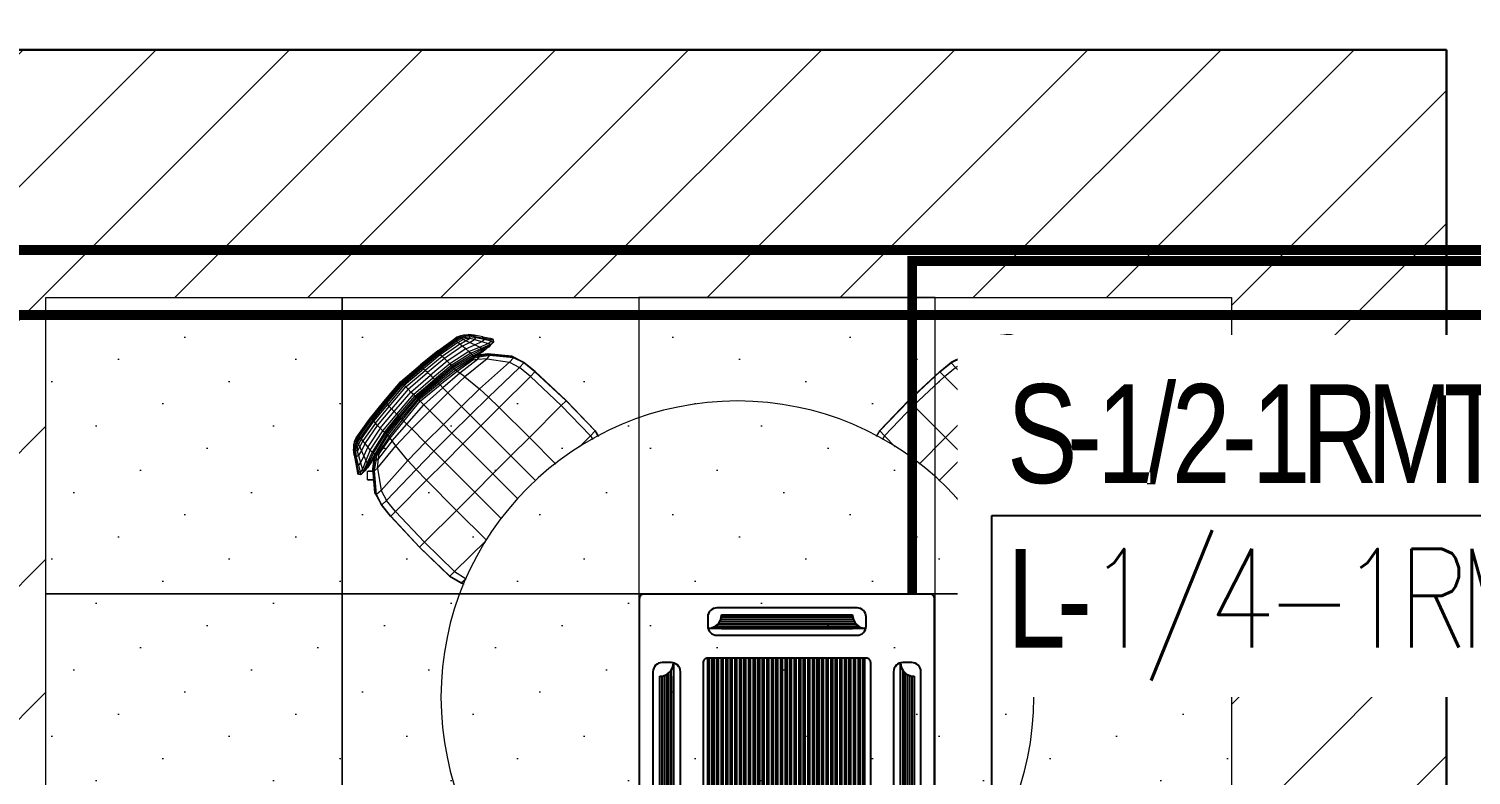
# Model space of a CAD drawing. Header units: millimetres. Extents: x 148480 to 578986, y 39883 to 155062.
# Drawn here: x 243094 to 246013, y 89948 to 91460 of the extents above; entities that cross this region are included whole.
import ezdxf

# ---------------------------------------------------------------- set-up
doc = ezdxf.new("R2010")
doc.units = ezdxf.units.MM
doc.linetypes.add('CONTINOUS', pattern=[0])
for name, color, linetype in [('AC-RA-DIFFUSER', 6, 'Continuous'), ('ceilings', 253, 'Continuous'), ('Hatch 01_UC', 7, 'Continuous'), ('I - MODULAR', 44, 'Continuous'), ('Layer4', 6, 'Continuous'), ('M HVAC DRAIN PIPE', 30, 'Continuous'), ('M-HVAC VRV PIPE', 4, 'Continuous'), ('M-HVAC-TEXT', 7, 'Continuous'), ('PCE-HVACTEXT', 7, 'Continuous')]:
    doc.layers.add(name, color=color, linetype=linetype)
for name, color, linetype, lineweight in [('G-IMPT', 8, 'Continuous', 5), ('I-FURN', 30, 'Continuous', 5), ('I-PART-GYP', 6, 'Continuous', 30)]:
    doc.layers.add(name, color=color, linetype=linetype, lineweight=lineweight)
doc.styles.add('romans', font='stylu.ttf', dxfattribs={"height": 125})
doc.styles.add('rs', font='romans.shx', dxfattribs={"width": 0.75})
doc.dimstyles.new('GLAZ ALU', dxfattribs={"dimscale": 100, "dimtxt": 2, "dimasz": 1.4, "dimexe": 0.8, "dimexo": 0.8, "dimgap": 0.75, "dimtad": 1, "dimdec": 0, "dimzin": 0, "dimdsep": 46, "dimtxsty": 'rs', "dimcen": 0.09, "dimclrd": 8, "dimclre": 8, "dimclrt": 2, "dimadec": 0, "dimazin": 0, "dimtfac": 1, "dimtdec": 0, "dimtmove": 0, "dimatfit": 3, "dimfxl": 1, "dimtolj": 1, "dimtzin": 0, "dimarcsym": 0})

# ---------------------------------------------------------------- blocks, each defined once
blk = doc.blocks.new('Steelcase EMEA Bolia - Mood Dining Chair - scx_bolia_d3_ancilary_mood_leg_18ba0357-414835-Level 1')
at = {"layer": 'G-IMPT'}
for p, q in [((-180, 167.4), (-167.9, 179.5)), ((-167.9, 179.5), (-166.8, 179.3)), ((-160.2, 171.8), (-167.9, 179.5)), ((-160.8, 171), (-167.9, 179.5)), ((-159.8, 172.2), (-166.8, 179.3)), ((-159.8, 172.2), (-166.8, 179.3)), ((-180, 167.4), (-179.8, 166.3)), ((-171.1, 158.5), (-180, 167.4)), ((-180, 167.4), (-171.2, 158.5)), ((-171.5, 158.1), (-179.8, 166.3))]:
    blk.add_line(p, q, dxfattribs=at)
blk = doc.blocks.new('Steelcase EMEA Bolia - Mood Dining Chair - scx_bolia_d3_ancilary_mood_back_18ba0357-V66-Level 1')
at = {"layer": 'G-IMPT'}
for p, q in [((-149.9, 237.3), (-156.6, 231.3)), ((-149.8, 234.2), (-156.5, 228.2)), ((-141.8, 240.9), (-149.9, 237.3)), ((-143.8, 240.8), (-149.9, 237.3)), ((-149.8, 234.2), (-149.9, 237.3)), ((-141.8, 238), (-149.8, 234.2)), ((-149.5, 231.2), (-149.8, 234.2)), ((-141.6, 235.1), (-149.5, 231.2)), ((-143.8, 240.8), (-136.3, 243.9)), ((-142, 231.4), (-141.6, 235.1)), ((-130.3, 234.8), (-142, 231.4)), ((-136.3, 243.9), (-141.8, 240.9)), ((-130.5, 243.4), (-141.8, 240.9)), ((-141.8, 238), (-141.8, 240.9)), ((-130.6, 240.8), (-141.8, 238)), ((-141.6, 235.1), (-141.8, 238)), ((-130.5, 238.2), (-141.6, 235.1)), ((-136.3, 243.9), (-90.2, 251.5)), ((-136.3, 243.9), (-128.1, 245.1)), ((-87.6, 237.4), (-130.7, 229.9)), ((-130.7, 229.9), (-130.3, 234.8)), ((-130.6, 240.8), (-87, 247.7)), ((-130.6, 240.8), (-130.5, 243.4)), ((-130.5, 238.2), (-130.6, 240.8)), ((-87, 250), (-130.5, 243.4)), ((-87.1, 245.4), (-130.5, 238.2)), ((-128.1, 245.1), (-130.5, 243.4)), ((-130.3, 234.8), (-130.5, 238.2)), ((-130.3, 234.8), (-87.3, 242.2)), ((-87.8, 251.5), (-128.1, 245.1)), ((-90.2, 251.5), (-44.7, 255.9)), ((-90.2, 251.5), (-87.8, 251.5)), ((-87.9, 231), (-87.6, 237.4)), ((-87.9, 231), (-44, 235)), ((-87.8, 251.5), (-43.7, 255.8)), ((-87.8, 251.5), (-87, 250)), ((-87.6, 237.4), (-87.3, 242.2)), ((-87.6, 237.4), (-43.8, 241.4)), ((-87.3, 242.2), (-43.6, 246.2)), ((-87.3, 242.2), (-87.1, 245.4)), ((-87.1, 245.4), (-43.4, 249.5)), ((-87.1, 245.4), (-87, 247.7)), ((-87, 250), (-43.3, 254.3)), ((-87, 247.7), (-43.3, 251.9)), ((-87, 247.7), (-87, 250)), ((-44.7, 255.9), (7.8, 260.5)), ((-44.7, 255.9), (-43.7, 255.8)), ((-44.1, 227.1), (-44, 235)), ((-44, 235), (-43.8, 241.4)), ((7.8, 238.9), (-44, 235)), ((-43.8, 241.4), (-43.6, 246.2)), ((-43.8, 241.4), (7.8, 245.4)), ((-43.7, 255.8), (7.8, 260.5)), ((-43.7, 255.8), (-43.3, 254.3)), ((7.8, 250.3), (-43.6, 246.2)), ((-43.6, 246.2), (-43.4, 249.5)), ((-43.4, 249.5), (7.8, 253.7)), ((-43.4, 249.5), (-43.3, 251.9)), ((7.8, 258.8), (-43.3, 254.3)), ((7.8, 256.3), (-43.3, 251.9)), ((-43.3, 251.9), (-43.3, 254.3)), ((7.8, 260.5), (60.3, 255.9)), ((7.8, 260.5), (7.8, 258.8)), ((7.8, 260.5), (59.2, 255.8)), ((7.8, 256.3), (7.8, 258.8)), ((7.8, 258.8), (58.8, 254.3)), ((7.8, 253.7), (7.8, 256.3)), ((7.8, 256.3), (58.8, 251.9)), ((7.8, 250.3), (7.8, 253.7)), ((7.8, 253.7), (58.9, 249.5)), ((7.8, 245.4), (7.8, 250.3)), ((7.8, 250.3), (59.1, 246.2)), ((7.8, 238.9), (7.8, 245.4)), ((7.8, 245.4), (59.3, 241.4)), ((7.8, 230.9), (7.8, 238.9)), ((7.8, 238.9), (59.5, 235)), ((59.2, 255.8), (58.8, 254.3)), ((58.8, 251.9), (58.8, 254.3)), ((102.5, 250), (58.8, 254.3)), ((102.6, 247.7), (58.8, 251.9)), ((58.9, 249.5), (58.8, 251.9)), ((59.1, 246.2), (58.9, 249.5)), ((102.7, 245.4), (58.9, 249.5)), ((102.8, 242.2), (59.1, 246.2)), ((59.3, 241.4), (59.1, 246.2)), ((60.3, 255.9), (59.2, 255.8)), ((103.3, 251.5), (59.2, 255.8)), ((59.5, 235), (59.3, 241.4)), ((103.2, 237.4), (59.3, 241.4)), ((103.5, 231), (59.5, 235)), ((59.6, 227.1), (59.5, 235)), ((105.7, 251.5), (60.3, 255.9)), ((103.3, 251.5), (102.5, 250)), ((102.6, 247.7), (102.5, 250)), ((146, 243.4), (102.5, 250)), ((102.7, 245.4), (102.6, 247.7)), ((146.2, 240.8), (102.6, 247.7)), ((102.8, 242.2), (102.7, 245.4)), ((146, 238.2), (102.7, 245.4)), ((103.2, 237.4), (102.8, 242.2)), ((145.9, 234.8), (102.8, 242.2)), ((103.5, 231), (103.2, 237.4)), ((146.2, 229.9), (103.2, 237.4)), ((105.7, 251.5), (103.3, 251.5)), ((103.3, 251.5), (143.6, 245.1)), ((105.7, 251.5), (151.8, 243.9)), ((151.8, 243.9), (143.6, 245.1)), ((143.6, 245.1), (146, 243.4)), ((145.9, 234.8), (146, 238.2)), ((146.2, 229.9), (145.9, 234.8)), ((145.9, 234.8), (157.5, 231.4)), ((146.2, 240.8), (146, 243.4)), ((146, 243.4), (157.3, 240.9)), ((146, 238.2), (146.2, 240.8)), ((146, 238.2), (157.1, 235.1)), ((146.2, 240.8), (157.3, 238)), ((159.3, 240.8), (151.8, 243.9)), ((151.8, 243.9), (157.3, 240.9)), ((157.1, 235.1), (157.3, 238)), ((157.5, 231.4), (157.1, 235.1)), ((165.1, 231.2), (157.1, 235.1)), ((157.3, 238), (157.3, 240.9)), ((157.3, 240.9), (165.4, 237.3)), ((157.3, 238), (165.3, 234.2)), ((159.3, 240.8), (165.4, 237.3)), ((165.1, 231.2), (165.3, 234.2)), ((165.3, 234.2), (165.4, 237.3)), ((165.3, 234.2), (172.1, 228.2)), ((165.4, 237.3), (172.1, 231.3)), ((-174.1, 207.1), (-182.7, 194.4)), ((-164, 221.7), (-174.1, 207.1)), ((-173.6, 204.1), (-174.1, 207.1)), ((-163.9, 218.7), (-173.6, 204.1)), ((-172.1, 201.5), (-162.9, 215.9)), ((-158.2, 215.2), (-165.8, 201.8)), ((-151.1, 207.3), (-165.8, 201.8)), ((-164, 221.7), (-156.6, 231.3)), ((-163.9, 218.7), (-164, 221.7)), ((-163.9, 218.7), (-156.5, 228.2)), ((-162.9, 215.9), (-163.9, 218.7)), ((-162.9, 215.9), (-156, 225.2)), ((-158.2, 215.2), (-162.9, 215.9)), ((-158.2, 215.2), (-152.6, 224)), ((-146.9, 218.3), (-158.2, 215.2)), ((-156.5, 228.2), (-156.6, 231.3)), ((-156, 225.2), (-156.5, 228.2)), ((-149.5, 231.2), (-156, 225.2)), ((-152.6, 224), (-156, 225.2)), ((-151.1, 207.3), (-154.9, 197.1)), ((-133.4, 206.1), (-154.9, 197.1)), ((-148.3, 228.9), (-152.6, 224)), ((-143.8, 226.1), (-152.6, 224)), ((-151.1, 207.3), (-146.9, 218.3)), ((-132.5, 214.3), (-151.1, 207.3)), ((-148.3, 228.9), (-149.5, 231.2)), ((-142, 231.4), (-148.3, 228.9)), ((-146.9, 218.3), (-143.8, 226.1)), ((-131.4, 223.1), (-146.9, 218.3)), ((-143.8, 226.1), (-142, 231.4)), ((-130.7, 229.9), (-143.8, 226.1)), ((-88, 211.2), (-133.8, 200.8)), ((-133.4, 206.1), (-133.8, 200.8)), ((-133.6, 197.2), (-88, 208)), ((-133.4, 206.1), (-88, 215.9)), ((-133.4, 206.1), (-132.5, 214.3)), ((-88, 205), (-133, 193.8)), ((-88, 223.1), (-132.5, 214.3)), ((-132.5, 214.3), (-131.4, 223.1)), ((-131.4, 223.1), (-87.9, 231)), ((-131.4, 223.1), (-130.7, 229.9)), ((-88, 223.1), (-87.9, 231)), ((-88, 223.1), (-44.1, 227.1)), ((-88, 215.9), (-88, 223.1)), ((-88, 215.9), (-44.1, 219.8)), ((-88, 215.9), (-88, 211.2)), ((-88, 211.2), (-44.1, 215.4)), ((-88, 208), (-44.1, 212.5)), ((-88, 208), (-88, 211.2)), ((-88, 205), (-44.1, 209.8)), ((-88, 205), (-88, 208)), ((-88, 201.8), (-44.1, 206.8)), ((-88, 201.8), (-88, 205)), ((-44.1, 227.1), (7.8, 230.9)), ((-44.1, 219.8), (-44.1, 227.1)), ((-44.1, 219.8), (7.8, 223.6)), ((-44.1, 219.8), (-44.1, 215.4)), ((-44.1, 215.4), (7.8, 219.4)), ((7.8, 216.7), (-44.1, 212.5)), ((-44.1, 212.5), (-44.1, 215.4)), ((-44.1, 209.8), (7.8, 214.2)), ((-44.1, 209.8), (-44.1, 212.5)), ((7.8, 211.5), (-44.1, 206.8)), ((-44.1, 206.8), (-44.1, 209.8)), ((-44.1, 203.3), (7.8, 208.4)), ((-44.1, 203.3), (-44.1, 206.8)), ((-44.1, 199.4), (7.8, 204.6)), ((7.8, 223.6), (7.8, 230.9)), ((7.8, 230.9), (59.6, 227.1)), ((7.8, 223.6), (7.8, 219.4)), ((7.8, 223.6), (59.6, 219.8)), ((7.8, 216.7), (7.8, 219.4)), ((7.8, 219.4), (59.6, 215.4)), ((7.8, 214.2), (7.8, 216.7)), ((7.8, 216.7), (59.6, 212.5)), ((7.8, 211.5), (7.8, 214.2)), ((7.8, 214.2), (59.6, 209.8)), ((7.8, 208.4), (7.8, 211.5)), ((7.8, 211.5), (59.6, 206.8)), ((7.8, 204.6), (7.8, 208.4)), ((7.8, 208.4), (59.6, 203.3)), ((7.8, 194.2), (7.8, 204.6)), ((7.8, 204.6), (59.6, 199.4)), ((103.6, 223.1), (59.6, 227.1)), ((59.6, 227.1), (59.6, 219.8)), ((103.6, 215.9), (59.6, 219.8)), ((59.6, 219.8), (59.6, 215.4)), ((59.6, 212.5), (59.6, 215.4)), ((103.6, 211.2), (59.6, 215.4)), ((103.6, 208), (59.6, 212.5)), ((59.6, 209.8), (59.6, 212.5)), ((59.6, 206.8), (59.6, 209.8)), ((103.6, 205), (59.6, 209.8)), ((103.5, 201.8), (59.6, 206.8)), ((59.6, 203.3), (59.6, 206.8)), ((103.6, 223.1), (103.5, 231)), ((147, 223.1), (103.5, 231)), ((103.5, 201.8), (103.6, 205)), ((148, 214.3), (103.6, 223.1)), ((103.6, 223.1), (103.6, 215.9)), ((149, 206.1), (103.6, 215.9)), ((103.6, 215.9), (103.6, 211.2)), ((103.6, 208), (103.6, 211.2)), ((149.3, 200.8), (103.6, 211.2)), ((103.6, 205), (103.6, 208)), ((149.2, 197.2), (103.6, 208)), ((148.5, 193.8), (103.6, 205)), ((147, 223.1), (146.2, 229.9)), ((146.2, 229.9), (159.3, 226.1)), ((148, 214.3), (147, 223.1)), ((147, 223.1), (162.4, 218.3)), ((149, 206.1), (148, 214.3)), ((148, 214.3), (166.7, 207.3)), ((149, 206.1), (170.4, 197.1)), ((149, 206.1), (149.3, 200.8)), ((159.3, 226.1), (157.5, 231.4)), ((157.5, 231.4), (163.9, 228.9)), ((162.4, 218.3), (159.3, 226.1)), ((159.3, 226.1), (168.1, 224)), ((166.7, 207.3), (162.4, 218.3)), ((162.4, 218.3), (173.7, 215.2)), ((163.9, 228.9), (165.1, 231.2)), ((163.9, 228.9), (168.1, 224)), ((165.1, 231.2), (171.5, 225.2)), ((170.4, 197.1), (166.7, 207.3)), ((166.7, 207.3), (181.4, 201.8)), ((168.1, 224), (171.5, 225.2)), ((173.7, 215.2), (168.1, 224)), ((171.5, 225.2), (172.1, 228.2)), ((178.4, 215.9), (171.5, 225.2)), ((179.5, 221.7), (172.1, 231.3)), ((172.1, 228.2), (172.1, 231.3)), ((179.4, 218.7), (172.1, 228.2)), ((173.7, 215.2), (178.4, 215.9)), ((173.7, 215.2), (181.4, 201.8)), ((178.4, 215.9), (179.4, 218.7)), ((187.6, 201.5), (178.4, 215.9)), ((179.4, 218.7), (179.5, 221.7)), ((179.4, 218.7), (189.1, 204.1)), ((189.6, 207.1), (179.5, 221.7)), ((189.1, 204.1), (189.6, 207.1)), ((189.6, 207.1), (198.3, 194.4)), ((-188, 138.1), (-157.1, 175.5)), ((-182.7, 194.4), (-185.9, 190.1)), ((-184.9, 187.1), (-185.9, 190.1)), ((-181.8, 191.4), (-184.9, 187.1)), ((-182.9, 184.5), (-184.9, 187.1)), ((-179.9, 188.9), (-182.9, 184.5)), ((-175, 185.2), (-182.9, 184.5)), ((-181.4, 184.4), (-182.9, 184.5)), ((-181.8, 191.4), (-182.7, 194.4)), ((-173.6, 204.1), (-181.8, 191.4)), ((-179.9, 188.9), (-181.8, 191.4)), ((-173.8, 184.5), (-181.4, 184.4)), ((-169.2, 183.7), (-181.4, 184.4)), ((-172.1, 201.5), (-179.9, 188.9)), ((-172.5, 189.8), (-179.9, 188.9)), ((-156.3, 192.2), (-175, 185.2)), ((-172.5, 189.8), (-175, 185.2)), ((-173.8, 184.5), (-175, 185.2)), ((-155.6, 189.9), (-173.8, 184.5)), ((-173.8, 184.5), (-169.2, 183.7)), ((-172.1, 201.5), (-173.6, 204.1)), ((-165.8, 201.8), (-172.5, 189.8)), ((-154.9, 197.1), (-172.5, 189.8)), ((-165.8, 201.8), (-172.1, 201.5)), ((-153, 187.7), (-169.2, 183.7)), ((-169.2, 183.7), (-162.8, 184.8)), ((-150.9, 187), (-162.8, 184.8)), ((-157.6, 173), (-140.7, 185.6)), ((-157.6, 173), (-157.1, 175.5)), ((-157.1, 175.5), (-140.3, 188.3)), ((-157, 170.5), (-140, 183.1)), ((-133.8, 200.8), (-156.3, 192.2)), ((-154.9, 197.1), (-156.3, 192.2)), ((-155.6, 189.9), (-156.3, 192.2)), ((-133.6, 197.2), (-155.6, 189.9)), ((-153, 187.7), (-155.6, 189.9)), ((-133, 193.8), (-153, 187.7)), ((-153, 187.7), (-150.9, 187)), ((-132.3, 191.1), (-150.9, 187)), ((-148.8, 169.7), (-133.9, 182.1)), ((-148.8, 169.7), (-91, 175.8)), ((-140.7, 185.6), (-133.3, 190.9)), ((-140.7, 185.6), (-140.3, 188.3)), ((-140, 183.1), (-140.7, 185.6)), ((-140.3, 188.3), (-138.4, 189.8)), ((-138.6, 189.7), (-140.3, 188.3)), ((-140, 183.1), (-131.5, 188.9)), ((-133.9, 182.1), (-140, 183.1)), ((-126.6, 190.3), (-138, 191.7)), ((-132.3, 191.1), (-138, 191.7)), ((-88.9, 188.1), (-133.9, 182.1)), ((-133.9, 182.1), (-126.3, 188)), ((-133.6, 197.2), (-133.8, 200.8)), ((-133, 193.8), (-133.6, 197.2)), ((-132, 191.2), (-133.3, 194.1)), ((-133.3, 194.1), (-132.4, 191.5)), ((-132.3, 191.1), (-133, 193.8)), ((-132.3, 191.1), (-88, 201.8)), ((-126.6, 190.3), (-132.3, 191.1)), ((-131.5, 188.9), (-132.3, 191.1)), ((-132, 191.2), (-131.5, 188.9)), ((-126.3, 188), (-131.5, 188.9)), ((-126.6, 190.3), (-129.1, 190.8)), ((-87.8, 198.1), (-126.6, 190.3)), ((-126.3, 188), (-126.6, 190.3)), ((-126.3, 188), (-87.8, 194.4)), ((-94.9, 137.3), (-91, 175.8)), ((-91, 175.8), (-88.9, 188.1)), ((-91, 175.8), (-44.1, 177)), ((-88.9, 188.1), (-87.8, 194.4)), ((-88.9, 188.1), (-44.1, 191.3)), ((-87.8, 198.1), (-88, 201.8)), ((-87.8, 198.1), (-44.1, 203.3)), ((-87.8, 194.4), (-44.1, 199.4)), ((-87.8, 194.4), (-87.8, 198.1)), ((-44.1, 199.4), (-44.1, 203.3)), ((-44.1, 191.3), (-44.1, 199.4)), ((-44.1, 191.3), (7.8, 194.2)), ((-44.1, 177), (-44.1, 191.3)), ((-44.1, 138.1), (-44.1, 177)), ((-44.1, 177), (7.8, 177)), ((7.8, 177), (7.8, 194.2)), ((7.8, 194.2), (59.6, 191.3)), ((7.8, 177), (7.8, 138.2)), ((7.8, 177), (59.6, 177)), ((103.3, 198.1), (59.6, 203.3)), ((59.6, 203.3), (59.6, 199.4)), ((59.6, 191.3), (59.6, 199.4)), ((103.3, 194.4), (59.6, 199.4)), ((59.6, 177), (59.6, 191.3)), ((104.4, 188.1), (59.6, 191.3)), ((106.5, 175.8), (59.6, 177)), ((59.6, 177), (59.6, 138.1)), ((103.3, 198.1), (103.5, 201.8)), ((142.1, 190.3), (103.3, 198.1)), ((103.3, 198.1), (103.3, 194.4)), ((104.4, 188.1), (103.3, 194.4)), ((141.8, 188), (103.3, 194.4)), ((147.9, 191.1), (103.5, 201.8)), ((106.5, 175.8), (104.4, 188.1)), ((149.4, 182.1), (104.4, 188.1)), ((164.3, 169.7), (106.5, 175.8)), ((106.5, 175.8), (110.4, 137.3)), ((141.8, 188), (142.1, 190.3)), ((141.8, 188), (147, 188.9)), ((149.4, 182.1), (141.8, 188)), ((142.1, 190.3), (153.5, 191.7)), ((142.1, 190.3), (147.9, 191.1)), ((142.1, 190.3), (144.6, 190.8)), ((147, 188.9), (147.5, 191.2)), ((147, 188.9), (147.8, 191.1)), ((155.6, 183.1), (147, 188.9)), ((147.5, 191.2), (148.8, 194.1)), ((148.8, 194.1), (147.9, 191.5)), ((147.9, 191.1), (148.5, 193.8)), ((147.9, 191.1), (153.5, 191.7)), ((147.9, 191.1), (166.4, 187)), ((148.5, 193.8), (149.2, 197.2)), ((148.5, 193.8), (168.6, 187.7)), ((156.2, 185.6), (148.8, 190.9)), ((149.2, 197.2), (149.3, 200.8)), ((149.2, 197.2), (171.2, 189.9)), ((149.3, 200.8), (171.8, 192.2)), ((149.4, 182.1), (155.6, 183.1)), ((164.3, 169.7), (149.4, 182.1)), ((155.8, 188.3), (153.9, 189.8)), ((154.1, 189.7), (155.8, 188.3)), ((155.6, 183.1), (156.2, 185.6)), ((172.5, 170.5), (155.6, 183.1)), ((172.6, 175.5), (155.8, 188.3)), ((156.2, 185.6), (155.8, 188.3)), ((173.1, 173), (156.2, 185.6)), ((166.4, 187), (168.6, 187.7)), ((166.4, 187), (178.3, 184.8)), ((168.6, 187.7), (171.2, 189.9)), ((168.6, 187.7), (184.7, 183.7)), ((170.4, 197.1), (188, 189.8)), ((170.4, 197.1), (171.8, 192.2)), ((171.2, 189.9), (171.8, 192.2)), ((171.2, 189.9), (189.3, 184.5)), ((171.8, 192.2), (190.5, 185.2)), ((203.6, 138.1), (172.6, 175.5)), ((173.1, 173), (172.6, 175.5)), ((184.7, 183.7), (178.3, 184.8)), ((181.4, 201.8), (188, 189.8)), ((181.4, 201.8), (187.6, 201.5)), ((189.3, 184.5), (184.7, 183.7)), ((184.7, 183.7), (197, 184.4)), ((187.6, 201.5), (189.1, 204.1)), ((195.5, 188.9), (187.6, 201.5)), ((188, 189.8), (195.5, 188.9)), ((188, 189.8), (190.5, 185.2)), ((189.1, 204.1), (197.4, 191.4)), ((189.3, 184.5), (190.5, 185.2)), ((189.3, 184.5), (197, 184.4)), ((190.5, 185.2), (198.4, 184.5)), ((195.5, 188.9), (197.4, 191.4)), ((195.5, 188.9), (198.4, 184.5)), ((197, 184.4), (198.4, 184.5)), ((197.4, 191.4), (198.3, 194.4)), ((197.4, 191.4), (200.4, 187.1)), ((198.3, 194.4), (201.4, 190.1)), ((198.4, 184.5), (200.4, 187.1)), ((200.4, 187.1), (201.4, 190.1)), ((-188.7, 135.8), (-157.6, 173)), ((-188, 133.5), (-157, 170.5)), ((-148.8, 169.7), (-175.9, 132.7)), ((-157, 170.5), (-157.6, 173)), ((-148.8, 169.7), (-157, 170.5)), ((164.3, 169.7), (172.5, 170.5)), ((164.3, 169.7), (191.4, 132.7)), ((203.6, 133.5), (172.5, 170.5)), ((172.6, 170.6), (173.1, 173)), ((204.2, 135.8), (173.1, 173)), ((-188.7, 135.8), (-196.1, 112.5)), ((-188, 138.1), (-195.6, 113.9)), ((-188.7, 135.8), (-195.6, 113.9)), ((-195.6, 111.2), (-188, 133.5)), ((-188.7, 135.8), (-188, 138.1)), ((-188, 133.5), (-188.7, 135.8)), ((-175.9, 132.7), (-188, 133.5)), ((-175.9, 132.7), (-182.6, 110.7)), ((-175.9, 132.7), (-94.9, 137.3)), ((-94.9, 137.3), (-95.8, 112.9)), ((-94.9, 137.3), (-44.1, 138.1)), ((-44.1, 138.1), (7.8, 138.2)), ((-44.1, 138.1), (-44.1, 113.3)), ((7.8, 138.2), (7.8, 113.5)), ((7.8, 138.2), (59.6, 138.1)), ((110.4, 137.3), (59.6, 138.1)), ((59.6, 138.1), (59.6, 113.3)), ((110.4, 137.3), (191.4, 132.7)), ((110.4, 137.3), (111.4, 112.9)), ((191.4, 132.7), (203.6, 133.5)), ((191.4, 132.7), (198.1, 110.7)), ((211.1, 113.9), (203.6, 138.1)), ((204.2, 135.8), (203.6, 138.1)), ((203.6, 133.5), (204.2, 135.8)), ((211.1, 111.2), (203.6, 133.5)), ((204.2, 135.8), (211.7, 112.5)), ((204.2, 135.8), (211.1, 113.9)), ((-199.3, 82.8), (-196.1, 112.5)), ((-198.8, 82.4), (-195.6, 111.2)), ((-195.6, 111.2), (-196.1, 112.5)), ((-182.6, 110.7), (-195.6, 111.2)), ((-185.5, 82.2), (-182.6, 110.7)), ((-182.6, 110.7), (-95.8, 112.9)), ((-96.3, 82.3), (-95.8, 112.9)), ((-95.8, 112.9), (-44.1, 113.3)), ((-44.1, 113.3), (7.8, 113.5)), ((-44.1, 82.4), (-44.1, 113.3)), ((7.8, 82.6), (7.8, 113.5)), ((7.8, 113.5), (59.6, 113.3)), ((59.6, 82.4), (59.6, 113.3)), ((111.4, 112.9), (59.6, 113.3)), ((111.8, 82.3), (111.4, 112.9)), ((111.4, 112.9), (198.1, 110.7)), ((198.1, 110.7), (211.1, 111.2)), ((201, 82.2), (198.1, 110.7)), ((211.1, 111.2), (211.7, 112.5)), ((214.3, 82.4), (211.1, 111.2)), ((214.8, 82.8), (211.7, 112.5)), ((-202.5, -3.5), (-199.3, 82.8)), ((-202, -3.5), (-198.8, 82.4)), ((-198.8, 82.4), (-199.3, 82.8)), ((-185.5, 82.2), (-198.8, 82.4)), ((-188.2, -3.5), (-185.5, 82.2)), ((-185.5, 82.2), (-96.3, 82.3)), ((-96.6, -3.6), (-96.3, 82.3)), ((-96.3, 82.3), (-44.1, 82.4)), ((-44.1, 82.4), (7.8, 82.6)), ((-44.1, -3.6), (-44.1, 82.4)), ((7.8, 82.6), (59.6, 82.4)), ((7.8, 82.6), (7.8, -3.2)), ((59.6, -3.6), (59.6, 82.4)), ((111.8, 82.3), (59.6, 82.4)), ((112.2, -3.6), (111.8, 82.3)), ((201, 82.2), (111.8, 82.3)), ((201, 82.2), (214.3, 82.4)), ((203.7, -3.5), (201, 82.2)), ((214.3, 82.4), (214.8, 82.8)), ((217.5, -3.5), (214.3, 82.4)), ((218, -3.5), (214.8, 82.8)), ((-200.6, -88.2), (-202.5, -3.5)), ((-202, -3.5), (-202.5, -3.5)), ((-188.2, -3.5), (-202, -3.5)), ((-200.1, -88.2), (-202, -3.5)), ((-186.5, -88.4), (-188.2, -3.5)), ((-188.2, -3.5), (-96.6, -3.6)), ((-96.4, -89.2), (-96.6, -3.6)), ((-96.6, -3.6), (-44.1, -3.6)), ((-44.1, -3.6), (7.8, -3.2)), ((-44.1, -80.6), (-44.1, -3.6)), ((7.8, -75), (7.8, -3.2)), ((59.6, -3.6), (7.8, -3.2)), ((59.6, -75), (59.6, -3.6)), ((112.2, -3.6), (59.6, -3.6)), ((111.9, -79.5), (112.2, -3.6)), ((203.7, -3.5), (112.2, -3.6)), ((202.1, -88.4), (203.7, -3.5)), ((203.7, -3.5), (217.5, -3.5)), ((215.6, -88.2), (217.5, -3.5)), ((216.1, -88.2), (218, -3.5)), ((217.5, -3.5), (218, -3.5)), ((-200.6, -88.2), (-193.7, -114.9)), ((-200.1, -88.2), (-200.6, -88.2)), ((-186.5, -88.4), (-200.1, -88.2)), ((-193.2, -114.9), (-200.1, -88.2)), ((-193.7, -114.9), (-190.6, -119.9)), ((-193.2, -114.9), (-193.7, -114.9)), ((-181.1, -115.6), (-193.2, -114.9)), ((-193.2, -114.9), (-190.3, -119.8)), ((-186.5, -88.4), (-180.5, -115.3)), ((-186.5, -88.4), (-97.2, -89.4)), ((202.1, -88.4), (170.8, -88.7)), ((202.1, -88.4), (200.1, -97.3)), ((202.1, -88.4), (215.6, -88.2)), ((212.3, -100.9), (215.6, -88.2)), ((216.1, -88.2), (212.8, -101.1)), ((215.6, -88.2), (216.1, -88.2))]:
    blk.add_line(p, q, dxfattribs=at)
blk = doc.blocks.new('GFC1')
at = {"layer": 'I-FURN', "color": 8}
for start, end in [(90, 270), (90, 270), (270, 90), (270, 90)]:
    blk.add_arc((317160.7, 91092.1), 600, start, end, dxfattribs=at)
at = {"layer": 'I-PART-GYP', "color": 8, "linetype": 'CONTINOUS'}
for points in [[(318595.9, 92403.3), (315325.9, 92403.3)], [(318595.9, 89600.4), (318595.9, 92403.3)]]:
    blk.add_lwpolyline(points, dxfattribs=at)
at = {"layer": 'I - MODULAR', "color": 8, "rotation": 44.99999999999923}
for name in ['Steelcase EMEA Bolia - Mood Dining Chair - scx_bolia_d3_ancilary_mood_back_18ba0357-V66-Level 1', 'Steelcase EMEA Bolia - Mood Dining Chair - scx_bolia_d3_ancilary_mood_leg_18ba0357-414835-Level 1']:
    blk.add_blockref(name, (316657.7, 91541.4), dxfattribs=at)
at = {"layer": 'I - MODULAR', "color": 8, "xscale": -1, "rotation": 315.0000000000008}
for name in ['Steelcase EMEA Bolia - Mood Dining Chair - scx_bolia_d3_ancilary_mood_back_18ba0357-V66-Level 1', 'Steelcase EMEA Bolia - Mood Dining Chair - scx_bolia_d3_ancilary_mood_leg_18ba0357-414835-Level 1']:
    blk.add_blockref(name, (317663.8, 91541.4), dxfattribs=at)
blk = doc.blocks.new('GRID')
at = {"layer": 'ceilings', "lineweight": 5}
h = blk.add_hatch(dxfattribs=at)
h.set_pattern_fill('DOTS', color=8, scale=80, angle=45)
h.paths.add_polyline_path([(56229.9, 61282.6), (56229.9, 61882.6), (56829.9, 61882.6), (56829.9, 61282.6)])
at = {"layer": 'ceilings', "color": 8, "lineweight": 5}
blk.add_lwpolyline([(56229.9, 61282.6), (56229.9, 61882.6), (56829.9, 61882.6), (56829.9, 61282.6)], close=True, dxfattribs=at)
blk = doc.blocks.new('celling')
at = {"layer": 'Hatch 01_UC', "linetype": 'Continuous', "lineweight": 0, "transparency": 33554597}
h = blk.add_hatch(dxfattribs=at)
h.set_pattern_fill('ANSI31', color=8, scale=60, angle=180)
h.set_pattern_definition([(225, (458171.04, 85860.92), (134.70384, -134.70384), [])])
h.paths.add_polyline_path([(325530.7, 37069.2), (325530.7, 38869.2), (327930.7, 38869.2), (327930.7, 37069.2)], flags=16)
h.paths.add_polyline_path([(325095.7, 36567.7), (325095.7, 39370.7), (328365.7, 39370.7), (328365.7, 36567.7)])
at = {"layer": 'Hatch 01_UC', "color": 8, "linetype": 'Continuous', "lineweight": 0}
blk.add_lwpolyline([(328365.7, 36567.7), (325095.7, 36567.7), (325095.7, 39370.7), (328365.7, 39370.7)], close=True, dxfattribs=at)
at = {"layer": 'Hatch 01_UC', "color": 8, "linetype": 'Continuous', "lineweight": 0, "elevation": 0}
blk.add_lwpolyline([(327930.7, 37069.2), (325530.7, 37069.2), (325530.7, 38869.2), (327930.7, 38869.2)], close=True, dxfattribs=at)
at = {"layer": 'ceilings', "rotation": 270}
for p in [(264248.1, 95099.1, 0), (264848.1, 95099.1, 0), (266048.1, 95099.1, 0), (264248.1, 94499.1, 0), (264848.1, 94499.1, 0), (266048.1, 94499.1, 0)]:
    blk.add_blockref('GRID', p, dxfattribs=at)
at = {"layer": 'ceilings', "xscale": -1, "rotation": 89.99999999999986}
for p in [(388613.3, 95099.1, 0), (388613.3, 94499.1, 0)]:
    blk.add_blockref('GRID', p, dxfattribs=at)
blk = doc.blocks.new('DCC - All Capacities')
at = {"color": 3}
for p, q in [((-156.9, 253.5), (156.9, 253.5)), ((-151.1, 258.5), (151.1, 258.5)), ((-147.5, 263.5), (147.5, 263.5)), ((-145.2, 268.5), (145.2, 268.5)), ((-143.9, 273.5), (143.9, 273.5)), ((-143.5, 278.5), (143.5, 278.5)), ((173.5, 248.5), (-173.5, 248.5)), ((-143.5, 248.5), (143.5, 248.5)), ((-248.5, 173.5), (-248.5, -173.5)), ((248.5, -173.5), (248.5, 173.5)), ((-278.5, -143.5), (-278.5, 143.5)), ((-273.5, -143.9), (-273.5, 143.9)), ((-268.5, -145.2), (-268.5, 145.2)), ((-263.5, -147.5), (-263.5, 147.5)), ((-258.5, -151.1), (-258.5, 151.1)), ((-253.5, -156.9), (-253.5, 156.9)), ((-248.5, -143.5), (-248.5, 143.5)), ((253.5, 156.9), (253.5, -156.9)), ((258.5, 151.1), (258.5, -151.1)), ((263.5, 147.5), (263.5, -147.5)), ((268.5, 145.2), (268.5, -145.2)), ((273.5, 143.9), (273.5, -143.9)), ((278.5, 143.5), (278.5, -143.5)), ((-248.5, -173.5), (-278.5, -173.5)), ((-173.5, -248.5), (173.5, -248.5)), ((143.5, -248.5), (-143.5, -248.5)), ((156.9, -253.5), (-156.9, -253.5)), ((151.1, -258.5), (-151.1, -258.5)), ((147.5, -263.5), (-147.5, -263.5)), ((145.2, -268.5), (-145.2, -268.5)), ((143.9, -273.5), (-143.9, -273.5)), ((143.5, -278.5), (-143.5, -278.5))]:
    blk.add_line(p, q, dxfattribs=at)
at = {"color": 6}
for points in [[(-313.5, -323.5), (313.5, -323.5, 0.414214), (323.5, -313.5), (323.5, 313.5, 0.414214), (313.5, 323.5), (-313.5, 323.5, 0.414214), (-323.5, 313.5), (-323.5, -313.5, 0.414214)], [(-173.5, 273.5), (-173.5, 253.5, 0.414214), (-153.5, 233.5), (153.5, 233.5, 0.414214), (173.5, 253.5), (173.5, 273.5, 0.414214), (153.5, 293.5), (-153.5, 293.5, 0.414214)], [(-273.5, -173.5), (-253.5, -173.5, 0.414214), (-233.5, -153.5), (-233.5, 153.5, 0.414214), (-253.5, 173.5), (-273.5, 173.5, 0.414214), (-293.5, 153.5), (-293.5, -153.5, 0.414214)], [(-173.5, -183.5), (173.5, -183.5, 0.414214), (183.5, -173.5), (183.5, 173.5, 0.414214), (173.5, 183.5), (-173.5, 183.5, 0.414214), (-183.5, 173.5), (-183.5, -173.5, 0.414214)], [(273.5, 173.5), (253.5, 173.5, 0.414214), (233.5, 153.5), (233.5, -153.5, 0.414214), (253.5, -173.5), (273.5, -173.5, 0.414214), (293.5, -153.5), (293.5, 153.5, 0.414214)], [(173.5, -273.5), (173.5, -253.5, 0.414214), (153.5, -233.5), (-153.5, -233.5, 0.414214), (-173.5, -253.5), (-173.5, -273.5, 0.414214), (-153.5, -293.5), (153.5, -293.5, 0.414214)]]:
    blk.add_lwpolyline(points, format="xyb", close=True, dxfattribs=at)
for points in [[(-170.5, -183.5), (-173.5, -183.5), (-173.5, 183.5), (-170.5, 183.5)], [(-160.5, -183.5), (-163.5, -183.5), (-163.5, 183.5), (-160.5, 183.5)], [(-150.5, -183.5), (-153.5, -183.5), (-153.5, 183.5), (-150.5, 183.5)], [(-140.5, -183.5), (-143.5, -183.5), (-143.5, 183.5), (-140.5, 183.5)], [(-130.5, -183.5), (-133.5, -183.5), (-133.5, 183.5), (-130.5, 183.5)], [(-120.5, -183.5), (-123.5, -183.5), (-123.5, 183.5), (-120.5, 183.5)], [(-110.5, -183.5), (-113.5, -183.5), (-113.5, 183.5), (-110.5, 183.5)], [(-100.5, -183.5), (-103.5, -183.5), (-103.5, 183.5), (-100.5, 183.5)], [(-90.5, -183.5), (-93.5, -183.5), (-93.5, 183.5), (-90.5, 183.5)], [(-80.5, -183.5), (-83.5, -183.5), (-83.5, 183.5), (-80.5, 183.5)], [(-70.5, -183.5), (-73.5, -183.5), (-73.5, 183.5), (-70.5, 183.5)], [(-60.5, -183.5), (-63.5, -183.5), (-63.5, 183.5), (-60.5, 183.5)], [(-50.5, -183.5), (-53.5, -183.5), (-53.5, 183.5), (-50.5, 183.5)], [(-40.5, -183.5), (-43.5, -183.5), (-43.5, 183.5), (-40.5, 183.5)], [(-30.5, -183.5), (-33.5, -183.5), (-33.5, 183.5), (-30.5, 183.5)], [(-20.5, -183.5), (-23.5, -183.5), (-23.5, 183.5), (-20.5, 183.5)], [(-10.5, -183.5), (-13.5, -183.5), (-13.5, 183.5), (-10.5, 183.5)], [(-0.5, -183.5), (-3.5, -183.5), (-3.5, 183.5), (-0.5, 183.5)], [(9.5, -183.5), (6.5, -183.5), (6.5, 183.5), (9.5, 183.5)], [(19.5, -183.5), (16.5, -183.5), (16.5, 183.5), (19.5, 183.5)], [(29.5, -183.5), (26.5, -183.5), (26.5, 183.5), (29.5, 183.5)], [(39.5, -183.5), (36.5, -183.5), (36.5, 183.5), (39.5, 183.5)], [(49.5, -183.5), (46.5, -183.5), (46.5, 183.5), (49.5, 183.5)], [(59.5, -183.5), (56.5, -183.5), (56.5, 183.5), (59.5, 183.5)], [(69.5, -183.5), (66.5, -183.5), (66.5, 183.5), (69.5, 183.5)], [(79.5, -183.5), (76.5, -183.5), (76.5, 183.5), (79.5, 183.5)], [(89.5, -183.5), (86.5, -183.5), (86.5, 183.5), (89.5, 183.5)], [(99.5, -183.5), (96.5, -183.5), (96.5, 183.5), (99.5, 183.5)], [(109.5, -183.5), (106.5, -183.5), (106.5, 183.5), (109.5, 183.5)], [(119.5, -183.5), (116.5, -183.5), (116.5, 183.5), (119.5, 183.5)], [(129.5, -183.5), (126.5, -183.5), (126.5, 183.5), (129.5, 183.5)], [(139.5, -183.5), (136.5, -183.5), (136.5, 183.5), (139.5, 183.5)], [(149.5, -183.5), (146.5, -183.5), (146.5, 183.5), (149.5, 183.5)], [(159.5, -183.5), (156.5, -183.5), (156.5, 183.5), (159.5, 183.5)], [(169.5, -183.5), (166.5, -183.5), (166.5, 183.5), (169.5, 183.5)]]:
    blk.add_lwpolyline(points, close=True, dxfattribs=at)
at = {"color": 3}
for centre, start, end in [((-173.5, 278.5), 270, 0), ((173.5, 278.5), 180, 270), ((-278.5, 173.5), 270, 0), ((278.5, 173.5), 180, 270), ((-278.5, -173.5), 0, 90), ((278.5, -173.5), 90, 180), ((-173.5, -278.5), 0, 90), ((173.5, -278.5), 90, 180)]:
    blk.add_arc(centre, 30, start, end, dxfattribs=at)

msp = doc.modelspace()

# ---------------------------------------------------------------- block references
at = {"layer": 'Layer4', "linetype": 'Continuous', "rotation": 360}
msp.add_blockref('GFC1', (-72632.4, -986), dxfattribs=at)

# ---------------------------------------------------------------- next in the draw order: linework, layer by layer
at = {"layer": 'M HVAC DRAIN PIPE', "color": 76, "linetype": 'Continuous', "const_width": 20}
msp.add_lwpolyline([(248066.9, 90989.8), (244881.9, 90989.8), (244881.9, 90314.8)], dxfattribs=at)
at = {"layer": 'M-HVAC VRV PIPE', "color": 4, "linetype": 'Continuous', "const_width": 20}
msp.add_lwpolyline([(248783.6, 90880.2), (240763.4, 90880.2), (240763.4, 122405.6), (244590.2, 122405.6), (244590.2, 122170.6), (244777.7, 122170.6)], dxfattribs=at)
at = {"layer": 'M-HVAC VRV PIPE', "color": 2, "linetype": 'Continuous', "const_width": 20}
msp.add_lwpolyline([(248783.6, 91011.8), (240929.4, 91011.8), (240929.4, 122218.5), (243079.2, 122218.5)], dxfattribs=at)

# ---------------------------------------------------------------- next in the draw order: block references
at = {"layer": 'AC-RA-DIFFUSER', "xscale": 0.924031007751938, "yscale": 0.924031007751938, "zscale": 0.924031007751938, "rotation": 360}
msp.add_blockref('DCC - All Capacities', (244628.6, 90015.9), dxfattribs=at)
at = {"layer": 'Hatch 01_UC', "color": 252, "linetype": 'Continuous', "true_color": 0x939598, "rotation": 360}
msp.add_blockref('celling', (-82402.2, 52046.6), dxfattribs=at)

# ---------------------------------------------------------------- next in the draw order: texts
at = {"layer": 'M-HVAC-TEXT', "insert": (246328.3, 90139.9), "char_height": 200, "width": 1254.3, "attachment_point": 9, "style": 'romans', "bg_fill": 2}
msp.add_mtext('\\pxql;{\\W0.8;\\T0.8;\\C6;S-1/2-1RMT\\P\\pt1;L-\\Fromans.shx|c1;1/4-1RMT}', dxfattribs=at)

# ---------------------------------------------------------------- next in the draw order: leaders
at = {"layer": 'PCE-HVACTEXT', "ltscale": 0.25}
msp.add_leader([(245043.2, 89564.4), (245043.2, 90474.3), (246328.3, 90474.3)], dimstyle='GLAZ ALU', override={"dimtad": 0, "dimclrd": 7, "dimclrt": 256, "dimfxl": 100, "dimfxlon": 1, "dimtfill": 1, "dimarcsym": 1}, dxfattribs=at)

doc.saveas('drawing.dxf')
